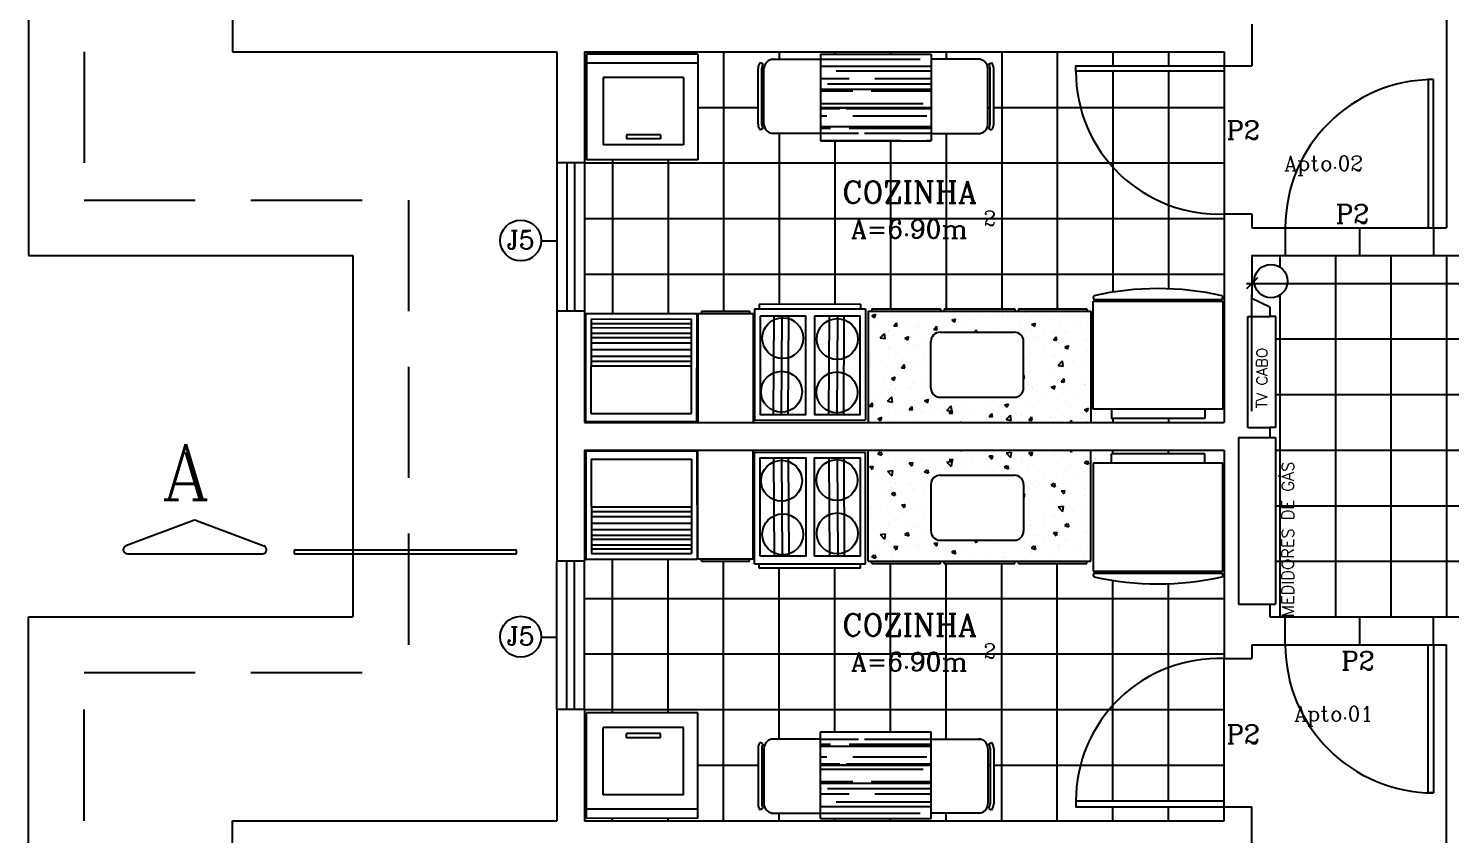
# Model space of a CAD drawing. Extents: x 11.2 to 102.3, y 40.3 to 127.2.
# Drawn here: x 16.38 to 24.05, y 57.58 to 61.93 of the extents above; entities that cross this region are included whole.
import ezdxf

# ---------------------------------------------------------------- set-up
doc = ezdxf.new("R2010")
doc.units = 0
doc.header["$LTSCALE"] = 8
doc.linetypes.add('DASHED2', pattern=[0.375, 0.25, -0.125])
doc.layers.get('0').update_dxf_attribs({"linetype": 'CONTINUOUS'})
doc.layers.get('DEFPOINTS').update_dxf_attribs({"linetype": 'CONTINUOUS'})
for name, color, linetype in [('COBERTURA', 7, 'CONTINUOUS'), ('COTAS', 244, 'CONTINUOUS'), ('EQUIPAMENTOS', 1, 'CONTINUOUS'), ('ESQUADRIAS', 244, 'CONTINUOUS'), ('PAREDE', 7, 'CONTINUOUS'), ('PISO', 30, 'CONTINUOUS'), ('TEXTO', 1, 'CONTINUOUS')]:
    doc.layers.add(name, color=color, linetype=linetype)
doc.styles.add('ROMANC', font='ROMANC.SHX')
doc.dimstyles.get("Standard").update_dxf_attribs({"dimtxt": 0.18, "dimasz": 0.18, "dimexe": 0.18, "dimexo": 0.0625, "dimgap": 0.09, "dimtad": 0, "dimtih": 1, "dimtoh": 1, "dimdec": 4, "dimzin": 0, "dimtxsty": 'STANDARD', "dimcen": 0.09, "dimazin": 3, "dimtfac": 1, "dimtdec": 4, "dimtofl": 0, "dimtmove": 0, "dimatfit": 3, "dimtolj": 1, "dimtzin": 0})

# ---------------------------------------------------------------- blocks, each defined once
blk = doc.blocks.new('*X2')
at = {"color": 0}
for p, q in [((20.9327, 60.3777), (20.9537, 60.3858)), ((20.9327, 60.3777), (20.9476, 60.3676)), ((20.9477, 60.3676), (20.9538, 60.3857)), ((20.9653, 60.3966), (20.9653, 60.3966)), ((21.0287, 60.3993), (21.0287, 60.3993)), ((21.042, 60.386), (21.042, 60.386)), ((21.638, 60.3815), (21.638, 60.3815)), ((21.6427, 60.3778), (21.6427, 60.3778)), ((21.7564, 60.3928), (21.7564, 60.3928)), ((22.0793, 60.3872), (22.0793, 60.3872)), ((20.9579, 60.3356), (20.9579, 60.3356)), ((21.0251, 60.2995), (21.0251, 60.2995)), ((21.052, 60.3226), (21.0664, 60.3399)), ((21.052, 60.3226), (21.0699, 60.3211)), ((21.0699, 60.3211), (21.0665, 60.3399)), ((21.1181, 60.3288), (21.1181, 60.3288)), ((21.1766, 60.3187), (21.1766, 60.3187)), ((21.1895, 60.3181), (21.1895, 60.3181)), ((21.2646, 60.328), (21.2646, 60.328)), ((21.2671, 60.3038), (21.2816, 60.3211)), ((21.2671, 60.3038), (21.2851, 60.3022)), ((21.2782, 60.3221), (21.2782, 60.3221)), ((21.2851, 60.3022), (21.2816, 60.321)), ((21.3324, 60.3412), (21.3324, 60.3412)), ((21.3638, 60.3537), (21.3849, 60.3617)), ((21.3638, 60.3537), (21.3788, 60.3436)), ((21.3782, 60.343), (21.3782, 60.343)), ((21.3788, 60.3436), (21.3849, 60.3617)), ((21.4384, 60.3153), (21.4384, 60.3153)), ((21.4854, 60.2887), (21.4968, 60.3022)), ((21.4864, 60.3623), (21.4864, 60.3623)), ((21.4993, 60.2887), (21.4968, 60.3022)), ((21.5545, 60.2971), (21.5545, 60.2971)), ((21.5676, 60.3679), (21.5676, 60.3679)), ((21.5985, 60.3085), (21.5985, 60.3085)), ((21.7294, 60.3271), (21.7294, 60.3271)), ((21.7586, 60.3018), (21.7586, 60.3018)), ((21.7901, 60.3041), (21.7901, 60.3041)), ((21.795, 60.3296), (21.816, 60.3377)), ((21.795, 60.3296), (21.8099, 60.3196)), ((21.81, 60.3196), (21.816, 60.3377)), ((21.8669, 60.2994), (21.8669, 60.2994)), ((21.9044, 60.3572), (21.9044, 60.3572)), ((21.942, 60.3093), (21.942, 60.3093)), ((21.9442, 60.3253), (21.9442, 60.3253)), ((22.0556, 60.3242), (22.0556, 60.3242)), ((22.0957, 60.3445), (22.0957, 60.3445)), ((20.9781, 60.2581), (21.0015, 60.2824)), ((20.9781, 60.2581), (21.0048, 60.254)), ((21, 60.2932), (21, 60.2932)), ((21.0048, 60.2539), (21.0015, 60.2824)), ((21.0212, 60.2953), (21.0212, 60.2953)), ((21.1118, 60.2569), (21.1328, 60.265)), ((21.1118, 60.2569), (21.1267, 60.2469)), ((21.1268, 60.2468), (21.1328, 60.265)), ((21.1813, 60.2885), (21.1813, 60.2885)), ((21.2046, 60.237), (21.2046, 60.237)), ((21.8013, 60.2613), (21.8013, 60.2613)), ((21.8219, 60.2615), (21.8219, 60.2615)), ((21.9127, 60.2473), (21.9271, 60.2646)), ((21.9127, 60.2473), (21.9306, 60.2458)), ((21.9188, 60.295), (21.9188, 60.295)), ((21.9306, 60.2458), (21.9272, 60.2646)), ((21.9405, 60.2254), (21.9405, 60.2254)), ((21.9763, 60.2913), (21.9763, 60.2913)), ((21.982, 60.2547), (21.982, 60.2547)), ((22.0789, 60.2882), (22.0789, 60.2882)), ((22.0921, 60.2446), (22.0921, 60.2446)), ((20.9211, 60.1749), (20.9211, 60.1749)), ((21.0214, 60.1996), (21.0214, 60.1996)), ((21.0296, 60.207), (21.0296, 60.207)), ((21.0584, 60.1763), (21.0584, 60.1763)), ((21.1105, 60.1998), (21.1105, 60.1998)), ((21.1729, 60.2188), (21.1729, 60.2188)), ((21.1856, 60.2097), (21.1856, 60.2097)), ((21.2185, 60.1696), (21.2185, 60.1696)), ((21.7865, 60.2043), (21.7865, 60.2043)), ((21.788, 60.1811), (21.788, 60.1811)), ((21.8631, 60.191), (21.8631, 60.191)), ((21.9159, 60.1563), (21.9159, 60.1563)), ((21.9741, 60.2089), (21.9951, 60.2169)), ((21.9741, 60.2089), (21.989, 60.1988)), ((21.9767, 60.2059), (21.9767, 60.2059)), ((21.989, 60.1988), (21.9951, 60.2169)), ((22.0884, 60.1447), (22.0884, 60.1447)), ((22.0908, 60.1863), (22.0908, 60.1863)), ((20.9265, 60.1111), (20.9265, 60.1111)), ((21.0178, 60.0997), (21.0178, 60.0997)), ((21.0316, 60.0815), (21.0316, 60.0815)), ((21.0936, 60.097), (21.108, 60.1142)), ((21.0936, 60.097), (21.1115, 60.0954)), ((21.1015, 60.1411), (21.1015, 60.1411)), ((21.1067, 60.0914), (21.1067, 60.0914)), ((21.1116, 60.0954), (21.1081, 60.1142)), ((21.1693, 60.119), (21.1693, 60.119)), ((21.2203, 60.1063), (21.2203, 60.1063)), ((21.7828, 60.1044), (21.7828, 60.1044)), ((21.7842, 60.0726), (21.7842, 60.0726)), ((21.8591, 60.1425), (21.8591, 60.1425)), ((21.8978, 60.0876), (21.8978, 60.0876)), ((21.9369, 60.1255), (21.9369, 60.1255)), ((21.9386, 60.1091), (21.962, 60.1335)), ((21.9386, 60.1091), (21.9653, 60.105)), ((21.9653, 60.105), (21.962, 60.1335)), ((22.0193, 60.1358), (22.0193, 60.1358)), ((22.0872, 60.1125), (22.0872, 60.1125)), ((21, 60.0231), (21, 60.0231)), ((21.0141, 59.9999), (21.0141, 59.9999)), ((21.0388, 60.0394), (21.0598, 60.0474)), ((21.0388, 60.0394), (21.0537, 60.0293)), ((21.0411, 60.0061), (21.0411, 60.0061)), ((21.0538, 60.0293), (21.0598, 60.0474)), ((21.1601, 60.0163), (21.1601, 60.0163)), ((21.1656, 60.0191), (21.1656, 60.0191)), ((21.2161, 60.0361), (21.2161, 60.0361)), ((21.7518, 60.0557), (21.7536, 60.0577)), ((21.7518, 60.0394), (21.757, 60.0389)), ((21.7571, 60.0389), (21.7536, 60.0577)), ((21.7792, 60.0045), (21.7792, 60.0045)), ((21.9011, 59.9913), (21.9221, 59.9994)), ((21.9011, 59.9913), (21.916, 59.9813)), ((21.916, 59.9812), (21.9221, 59.9994)), ((21.9332, 60.0257), (21.9332, 60.0257)), ((21.9543, 60.0217), (21.9688, 60.0389)), ((21.9543, 60.0217), (21.9722, 60.0201)), ((21.9723, 60.0201), (21.9688, 60.0389)), ((22.0083, 59.9942), (22.0083, 59.9942)), ((22.0785, 60.0073), (22.0785, 60.0073)), ((22.0834, 60.0041), (22.0834, 60.0041)), ((22.0848, 60.0449), (22.0848, 60.0449)), ((20.9527, 59.9632), (20.9527, 59.9632)), ((21.0179, 59.9162), (21.0412, 59.9406)), ((21.0179, 59.9162), (21.0446, 59.9121)), ((21.0278, 59.9731), (21.0278, 59.9731)), ((21.0446, 59.912), (21.0413, 59.9405)), ((21.0632, 59.9828), (21.0632, 59.9828)), ((21.1414, 59.988), (21.1414, 59.988)), ((21.162, 59.9192), (21.162, 59.9192)), ((21.2179, 59.9186), (21.2389, 59.9266)), ((21.2179, 59.9186), (21.2328, 59.9085)), ((21.2234, 59.976), (21.2234, 59.976)), ((21.2328, 59.9085), (21.2389, 59.9266)), ((21.4407, 59.9195), (21.4407, 59.9195)), ((21.5536, 59.9172), (21.5536, 59.9172)), ((21.8007, 59.9892), (21.8007, 59.9892)), ((21.8189, 59.9693), (21.8189, 59.9693)), ((21.8639, 59.9489), (21.8639, 59.9489)), ((21.9035, 59.9773), (21.9035, 59.9773)), ((21.9296, 59.9258), (21.9296, 59.9258)), ((21.9608, 59.9825), (21.9608, 59.9825)), ((22.0241, 59.9422), (22.0241, 59.9422)), ((22.0811, 59.945), (22.0811, 59.945)), ((20.92, 59.8902), (20.9345, 59.9074)), ((20.92, 59.8902), (20.938, 59.8886)), ((20.938, 59.8886), (20.9345, 59.9074)), ((20.9403, 59.8706), (20.9403, 59.8706)), ((20.9489, 59.8547), (20.9489, 59.8547)), ((21.0105, 59.9), (21.0105, 59.9)), ((21.0625, 59.8697), (21.0625, 59.8697)), ((21.1004, 59.8638), (21.1004, 59.8638)), ((21.1352, 59.8713), (21.1497, 59.8886)), ((21.1352, 59.8713), (21.1531, 59.8698)), ((21.1532, 59.8697), (21.1497, 59.8885)), ((21.2037, 59.8571), (21.2037, 59.8571)), ((21.252, 59.8946), (21.252, 59.8946)), ((21.2606, 59.857), (21.2606, 59.857)), ((21.3142, 59.8418), (21.3142, 59.8418)), ((21.3271, 59.9045), (21.3271, 59.9045)), ((21.338, 59.8665), (21.3614, 59.8909)), ((21.338, 59.8665), (21.3647, 59.8624)), ((21.3504, 59.8525), (21.3648, 59.8697)), ((21.3504, 59.8525), (21.3683, 59.8509)), ((21.3648, 59.8624), (21.3615, 59.8909)), ((21.3684, 59.8509), (21.3649, 59.8697)), ((21.3786, 59.8872), (21.3786, 59.8872)), ((21.4207, 59.8503), (21.4207, 59.8503)), ((21.4682, 59.863), (21.4682, 59.863)), ((21.5656, 59.8337), (21.58, 59.8509)), ((21.5835, 59.8321), (21.5801, 59.8509)), ((21.5809, 59.8435), (21.5809, 59.8435)), ((21.6197, 59.8822), (21.6197, 59.8822)), ((21.6255, 59.8513), (21.6255, 59.8513)), ((21.649, 59.8946), (21.67, 59.9026)), ((21.649, 59.8946), (21.6639, 59.8845)), ((21.6582, 59.8169), (21.6816, 59.8412)), ((21.664, 59.8845), (21.6701, 59.9026)), ((21.6849, 59.8127), (21.6816, 59.8412)), ((21.7399, 59.8509), (21.7399, 59.8509)), ((21.741, 59.8367), (21.741, 59.8367)), ((21.7755, 59.9047), (21.7755, 59.9047)), ((21.8004, 59.8814), (21.8004, 59.8814)), ((21.9294, 59.8759), (21.9294, 59.8759)), ((21.9754, 59.9114), (21.9754, 59.9114)), ((22.0045, 59.8858), (22.0045, 59.8858)), ((22.0775, 59.8451), (22.0775, 59.8451)), ((22.0801, 59.8705), (22.1011, 59.8786)), ((22.0801, 59.8705), (22.0951, 59.8605)), ((22.0951, 59.8604), (22.1012, 59.8786)), ((20.9658, 59.8218), (20.9868, 59.8299)), ((20.9658, 59.8218), (20.9807, 59.8118)), ((20.9808, 59.8117), (20.9868, 59.8299)), ((21.0287, 59.8271), (21.0287, 59.8271)), ((21.1584, 59.8193), (21.1584, 59.8193)), ((21.4085, 59.8022), (21.4179, 59.8059)), ((21.4168, 59.8022), (21.418, 59.8058)), ((21.4505, 59.8213), (21.4505, 59.8213)), ((21.5512, 59.8261), (21.5512, 59.8261)), ((21.5656, 59.8337), (21.5835, 59.8321)), ((21.6263, 59.836), (21.6263, 59.836)), ((21.6582, 59.8169), (21.6849, 59.8128)), ((21.7719, 59.8048), (21.7719, 59.8048)), ((21.7807, 59.8148), (21.7952, 59.8321)), ((21.7807, 59.8148), (21.7987, 59.8133)), ((21.7987, 59.8133), (21.7952, 59.8321)), ((21.9011, 59.83), (21.9011, 59.83)), ((21.9259, 59.8259), (21.9259, 59.8259)), ((22.0011, 59.8022), (22.0104, 59.8133)), ((22.0125, 59.8022), (22.0104, 59.8132)), ((22.0613, 59.8232), (22.0613, 59.8232)), ((22.09, 59.8064), (22.09, 59.8064))]:
    blk.add_line(p, q, dxfattribs=at)
blk = doc.blocks.new('*X3')
at = {"color": 0}
for p, q in [((20.6562, 61.762), (21.194, 61.762)), ((20.6562, 61.725), (21.2537, 61.725)), ((20.74, 61.7), (21.2537, 61.7)), ((20.6562, 61.658), (20.81, 61.658)), ((20.6562, 61.629), (20.661, 61.629)), ((20.694, 61.629), (21.2537, 61.629)), ((20.95, 61.658), (21.2537, 61.658)), ((20.6562, 61.6), (21.2537, 61.6)), ((20.6562, 61.591), (20.83, 61.591)), ((20.6562, 61.524), (21.21, 61.524)), ((20.93, 61.591), (21.2537, 61.591)), ((20.6562, 61.5), (21.2537, 61.5)), ((20.6562, 61.496), (20.761, 61.496)), ((20.6562, 61.457), (20.69, 61.457)), ((20.794, 61.496), (21.2537, 61.496)), ((20.83, 61.457), (21.23, 61.457)), ((20.6562, 61.4), (21.2537, 61.4)), ((20.6562, 61.39), (20.71, 61.39)), ((20.81, 61.39), (21.2537, 61.39)), ((20.6562, 61.363), (20.861, 61.363)), ((20.6562, 61.323), (21.09, 61.323)), ((20.894, 61.363), (21.2537, 61.363)), ((21.23, 61.323), (21.2537, 61.323))]:
    blk.add_line(p, q, dxfattribs=at)
blk = doc.blocks.new('_OBLIQUE')
at = {"color": 0, "linetype": 'BYBLOCK'}
blk.add_line((-0.5, -0.5), (0.5, 0.5), dxfattribs=at)
blk = doc.blocks.new('*D27')
at = {"color": 244, "linetype": 'BYBLOCK'}
for p, q in [((22.9536, 60.5522), (25.2426, 60.5522)), ((27.9636, 60.5522), (25.6746, 60.5522)), ((22.9836, 59.8622), (22.9836, 60.4922)), ((27.9336, 59.8622), (27.9336, 60.4922))]:
    blk.add_line(p, q, dxfattribs=at)
at = {"layer": 'DEFPOINTS', "color": 0, "linetype": 'BYBLOCK'}
for p in [(22.9836, 60.7022), (27.9336, 60.7022), (27.9336, 60.5522)]:
    blk.add_point(p, dxfattribs=at)
at = {"color": 244, "linetype": 'BYBLOCK', "xscale": 0.06, "yscale": 0.06, "zscale": 0.06, "rotation": 180}
blk.add_blockref('_OBLIQUE', (22.9836, 60.5522), dxfattribs=at)
at = {"color": 244, "linetype": 'BYBLOCK', "xscale": 0.06, "yscale": 0.06, "zscale": 0.06}
blk.add_blockref('_OBLIQUE', (27.9336, 60.5522), dxfattribs=at)
at = {"color": 30, "linetype": 'BYBLOCK', "insert": (25.4586, 60.5522), "char_height": 0.108, "attachment_point": 5}
blk.add_mtext('\\A1;4.95', dxfattribs=at)

msp = doc.modelspace()

# ---------------------------------------------------------------- linework, layer by layer
at = {"layer": 'COBERTURA', "color": 30, "linetype": 'DASHED2', "ltscale": 0.3}
for p, q in [((16.6836, 69.0022), (16.6836, 61.0022)), ((16.6836, 61.0022), (18.4336, 61.0022)), ((18.4336, 61.0022), (18.4336, 58.4522)), ((16.6836, 50.4522), (16.6836, 58.4522)), ((16.6836, 58.4522), (18.4336, 58.4522))]:
    msp.add_line(p, q, dxfattribs=at)
at = {"layer": 'COTAS', "color": 1, "linetype": 'CONTINUOUS', "ltscale": 0.3}
for p, q in [((23.1118, 59.7737), (23.0794, 59.7737)), ((23.0794, 59.7202), (23.1114, 59.7202)), ((23.0794, 58.8202), (23.1114, 58.8202))]:
    msp.add_line(p, q, dxfattribs=at)
at = {"layer": 'DEFPOINTS', "color": 30, "linetype": 'BYBLOCK', "ltscale": 0.04}
msp.add_point((18.5544, 58.8057), dxfattribs=at)
at = {"layer": 'DEFPOINTS', "color": 30, "linetype": 'BYBLOCK'}
msp.add_point((18.5544, 58.8057), dxfattribs=at)
at = {"layer": 'EQUIPAMENTOS', "color": 244, "linetype": 'CONTINUOUS', "ltscale": 0.05}
for p, q in [((19.3944, 61.7897), (19.3941, 61.2196)), ((19.9944, 61.7894), (19.3944, 61.7897)), ((19.9944, 61.7894), (19.9941, 61.2193)), ((19.9944, 61.7404), (19.3962, 61.7407)), ((19.4836, 61.6634), (19.4834, 61.2998)), ((19.9179, 61.6631), (19.4836, 61.6634)), ((19.9179, 61.6631), (19.9178, 61.2995)), ((19.9178, 61.2995), (19.4834, 61.2998)), ((19.609, 61.3543), (19.6089, 61.332)), ((19.7922, 61.3319), (19.6089, 61.332)), ((19.7922, 61.3542), (19.609, 61.3543)), ((19.7922, 61.3542), (19.7922, 61.3319)), ((19.9941, 61.2193), (19.3941, 61.2196)), ((19.3898, 59.8071), (19.3901, 60.3903)), ((19.3901, 60.3903), (19.9901, 60.39)), ((19.9898, 59.8068), (19.9901, 60.39)), ((20.2996, 60.4156, -14), (20.2996, 59.8134, -14)), ((20.8711, 60.4393), (20.325, 60.439)), ((20.325, 60.439), (20.325, 60.4157)), ((20.4022, 59.844), (20.4056, 60.3754)), ((20.4059, 60.4156), (20.4059, 60.4158)), ((20.4463, 59.844), (20.4497, 60.3754)), ((20.4499, 60.4156), (20.4499, 60.4158)), ((20.4815, 59.844), (20.485, 60.3754)), ((20.4852, 60.4156), (20.4852, 60.4158)), ((20.7019, 59.844), (20.7054, 60.3754)), ((20.7056, 60.4156), (20.7056, 60.4159)), ((20.746, 59.844), (20.7494, 60.3754)), ((20.7497, 60.4156), (20.7497, 60.416)), ((20.7813, 59.844), (20.7847, 60.3754)), ((20.785, 60.4156), (20.785, 60.416)), ((20.8711, 60.4393), (20.8711, 60.416)), ((20.8992, 60.4156, -14), (20.8996, 59.8156, -14)), ((19.4183, 60.3136), (19.9601, 60.3133)), ((19.4199, 59.8505), (19.4201, 60.3603)), ((19.4201, 60.3603), (19.9601, 60.36)), ((19.4201, 60.3354), (19.9601, 60.3351)), ((19.9599, 59.8502), (19.9601, 60.36)), ((19.4201, 60.2835), (19.9601, 60.2832)), ((19.4201, 60.2611), (19.9627, 60.2608)), ((19.4201, 60.231), (19.9601, 60.2307)), ((21.2519, 59.9874), (21.2517, 60.2386)), ((21.3017, 60.2886), (21.7017, 60.2888)), ((21.7519, 59.9877), (21.7517, 60.2388)), ((19.42, 60.1963), (19.96, 60.196)), ((19.42, 60.1604), (19.96, 60.1601)), ((19.4168, 60.1329), (19.96, 60.1326)), ((19.4213, 60.108), (19.9613, 60.1077)), ((21.3019, 59.9374), (21.7019, 59.9376)), ((19.4199, 59.8505), (19.9599, 59.8502)), ((19.3898, 59.8071), (19.9898, 59.8068)), ((19.3898, 59.6473), (19.9898, 59.6477)), ((19.3898, 59.6473), (19.3901, 59.0642)), ((19.9898, 59.6477), (19.9901, 59.0645)), ((20.2996, 59.0388, -14), (20.2996, 59.641, -14)), ((20.4022, 59.6105), (20.4056, 59.0791)), ((20.4463, 59.6105), (20.4497, 59.0791)), ((20.4815, 59.6105), (20.485, 59.0791)), ((20.7019, 59.6105), (20.7054, 59.0791)), ((20.746, 59.6105), (20.7494, 59.0791)), ((20.7813, 59.6105), (20.7847, 59.0791)), ((20.8992, 59.0388, -14), (20.8996, 59.6388, -14)), ((19.4199, 59.6039), (19.9599, 59.6042)), ((19.4199, 59.6039), (19.4201, 59.0942)), ((19.9599, 59.6042), (19.9601, 59.0945)), ((21.2519, 59.4671), (21.2517, 59.2159)), ((21.3019, 59.5171), (21.7019, 59.5168)), ((21.7519, 59.4668), (21.7517, 59.2156)), ((19.4168, 59.3216), (19.96, 59.3219)), ((19.4213, 59.3465), (19.9613, 59.3468)), ((19.42, 59.2941), (19.96, 59.2943)), ((19.42, 59.2582), (19.96, 59.2585)), ((19.4201, 59.2234), (19.9601, 59.2237)), ((19.4201, 59.1934), (19.9627, 59.1936)), ((19.4201, 59.171), (19.9601, 59.1713)), ((21.3017, 59.1659), (21.7017, 59.1657)), ((19.4183, 59.1409), (19.9601, 59.1412)), ((19.4201, 59.1191), (19.9601, 59.1194)), ((19.4201, 59.0942), (19.9601, 59.0945)), ((19.3901, 59.0642), (19.9901, 59.0645)), ((20.325, 59.0155), (20.325, 59.0387)), ((20.8711, 59.0152), (20.325, 59.0155)), ((20.4059, 59.0388), (20.4059, 59.0387)), ((20.4499, 59.0388), (20.4499, 59.0387)), ((20.4852, 59.0388), (20.4852, 59.0387)), ((20.7056, 59.0388), (20.7056, 59.0385)), ((20.7497, 59.0388), (20.7497, 59.0385)), ((20.785, 59.0388), (20.785, 59.0385)), ((20.8711, 59.0152), (20.8711, 59.0385)), ((19.9941, 58.2352), (19.3941, 58.2349)), ((19.3944, 57.6648), (19.3941, 58.2349)), ((19.9944, 57.6651), (19.9941, 58.2352)), ((19.9178, 58.1549), (19.4834, 58.1547)), ((19.4836, 57.7911), (19.4834, 58.1547)), ((19.9179, 57.7913), (19.9178, 58.1549)), ((19.7922, 58.1226), (19.6089, 58.1225)), ((19.609, 58.1002), (19.6089, 58.1225)), ((19.7922, 58.1003), (19.609, 58.1002)), ((19.7922, 58.1003), (19.7922, 58.1226)), ((19.9179, 57.7913), (19.4836, 57.7911)), ((19.9944, 57.7141), (19.3962, 57.7138)), ((19.9944, 57.6651), (19.3944, 57.6648))]:
    msp.add_line(p, q, dxfattribs=at)
at = {"layer": 'EQUIPAMENTOS', "color": 244}
for p, q in [((20.3893, 61.7618), (20.6525, 61.7618)), ((20.6562, 61.7897), (20.6562, 61.3218)), ((20.6562, 61.7897), (21.2537, 61.7897)), ((21.2537, 61.7897), (21.2537, 61.3218)), ((21.5206, 61.7618), (21.2575, 61.7618)), ((20.3193, 61.4118), (20.3193, 61.7118)), ((20.346, 61.7368), (20.3304, 61.7433)), ((20.3393, 61.4118), (20.3393, 61.7118)), ((20.3512, 61.4118), (20.3512, 61.7118)), ((21.5587, 61.4118), (21.5587, 61.7118)), ((21.5639, 61.7368), (21.5795, 61.7433)), ((21.5706, 61.4118), (21.5706, 61.7118)), ((21.5906, 61.4118), (21.5906, 61.7118)), ((20.346, 61.3868), (20.3304, 61.3804)), ((21.5639, 61.3868), (21.5795, 61.3804)), ((20.6525, 61.3618), (20.3893, 61.3618)), ((20.6562, 61.3218), (21.2537, 61.3218)), ((21.2575, 61.3618), (21.5206, 61.3618)), ((22.1271, 60.4555), (22.8271, 60.4555)), ((22.1271, 59.8733), (22.1271, 60.4555)), ((22.132, 60.466), (22.8222, 60.466)), ((22.8271, 60.4555), (22.8271, 59.8733)), ((19.9936, 60.389), (19.9936, 59.8022)), ((19.9936, 60.389), (20.2936, 60.389)), ((20.2936, 60.389), (20.2936, 59.8022)), ((20.2996, 60.4156, -14), (20.8992, 60.4156, -14)), ((20.9136, 60.4022), (22.1136, 60.4022)), ((20.9136, 60.4022), (20.9136, 59.8022)), ((22.1136, 60.4022), (22.1136, 59.8022)), ((22.8271, 59.8733), (22.1271, 59.8733)), ((22.2259, 59.8733), (22.2259, 59.8227)), ((22.7289, 59.8733), (22.7289, 59.8227)), ((20.2996, 59.8134, -14), (20.8996, 59.8156, -14)), ((22.7289, 59.8227), (22.2259, 59.8227)), ((19.9936, 59.0654), (19.9936, 59.6522)), ((20.2936, 59.0654), (20.2936, 59.6522)), ((20.2996, 59.641, -14), (20.8996, 59.6388, -14)), ((20.9136, 59.0522), (20.9136, 59.6522)), ((22.1136, 59.0522), (22.1136, 59.6522)), ((22.7289, 59.6317), (22.2259, 59.6317)), ((22.2259, 59.5811), (22.2259, 59.6317)), ((22.7289, 59.5811), (22.7289, 59.6317)), ((22.1271, 59.5811), (22.1271, 58.999)), ((22.8271, 59.5811), (22.1271, 59.5811)), ((22.8271, 58.999), (22.8271, 59.5811)), ((19.9936, 59.0654), (20.2936, 59.0654)), ((20.2996, 59.0388, -14), (20.8992, 59.0388, -14)), ((20.9136, 59.0522), (22.1136, 59.0522)), ((22.1271, 58.999), (22.8271, 58.999)), ((22.132, 58.9885), (22.8222, 58.9885)), ((20.346, 58.0677), (20.3304, 58.0741)), ((20.6525, 58.0927), (20.3893, 58.0927)), ((20.6562, 57.6648), (20.6562, 58.1326)), ((20.6562, 58.1326), (21.2537, 58.1326)), ((21.2537, 57.6648), (21.2537, 58.1326)), ((21.2575, 58.0927), (21.5206, 58.0927)), ((21.5639, 58.0677), (21.5795, 58.0741)), ((20.3193, 58.0427), (20.3193, 57.7427)), ((20.3393, 58.0427), (20.3393, 57.7427)), ((20.3512, 58.0427), (20.3512, 57.7427)), ((21.5587, 58.0427), (21.5587, 57.7427)), ((21.5706, 58.0427), (21.5706, 57.7427)), ((21.5906, 58.0427), (21.5906, 57.7427)), ((20.346, 57.7176), (20.3304, 57.7112)), ((20.3893, 57.6927), (20.6525, 57.6927)), ((21.5206, 57.6927), (21.2575, 57.6927)), ((21.5639, 57.7176), (21.5795, 57.7112)), ((20.6562, 57.6648), (21.2537, 57.6648))]:
    msp.add_line(p, q, dxfattribs=at)
at = {"layer": 'EQUIPAMENTOS', "color": 30}
for p, q in [((20.7336, 61.8022), (20.7336, 61.7897)), ((21.0336, 61.8022), (21.0336, 61.7897)), ((20.6562, 61.5022), (21.2537, 61.5022)), ((20.0136, 60.4022), (20.2736, 60.4022)), ((20.0136, 60.4022), (20.0136, 60.389)), ((20.2736, 60.4022), (20.2736, 60.389)), ((20.9336, 60.4142), (20.9336, 60.4022)), ((20.9336, 60.4142), (21.3036, 60.4142)), ((21.3036, 60.4142), (21.3036, 60.4022)), ((21.3236, 60.4142), (21.3236, 60.4022)), ((21.3236, 60.4142), (21.7036, 60.4142)), ((21.7036, 60.4142), (21.7036, 60.4022)), ((21.7236, 60.4142), (21.7236, 60.4022)), ((21.7236, 60.4142), (22.0936, 60.4142)), ((22.0936, 60.4142), (22.0936, 60.4022)), ((20.0136, 59.0522), (20.0136, 59.0654)), ((20.0136, 59.0522), (20.2736, 59.0522)), ((20.2736, 59.0522), (20.2736, 59.0654)), ((20.9336, 59.0403), (20.9336, 59.0522)), ((20.9336, 59.0403), (21.3036, 59.0403)), ((21.3036, 59.0403), (21.3036, 59.0522)), ((21.3236, 59.0403), (21.3236, 59.0522)), ((21.3236, 59.0403), (21.7036, 59.0403)), ((21.7036, 59.0403), (21.7036, 59.0522)), ((21.7236, 59.0403), (21.7236, 59.0522)), ((21.7236, 59.0403), (22.0936, 59.0403)), ((22.0936, 59.0403), (22.0936, 59.0522)), ((20.6562, 57.9522), (21.2537, 57.9522))]:
    msp.add_line(p, q, dxfattribs=at)
at = {"layer": 'EQUIPAMENTOS', "color": 244, "linetype": 'CONTINUOUS', "ltscale": 0.5}
for p, q in [((20.8992, 60.3871), (20.8993, 60.3871)), ((20.8992, 59.0674), (20.8993, 59.0674))]:
    msp.add_line(p, q, dxfattribs=at)
at = {"layer": 'EQUIPAMENTOS', "color": 1, "linetype": 'CONTINUOUS', "ltscale": 0.3}
for p, q in [((23.1118, 59.7737), (23.1118, 60.3737)), ((23.1114, 59.7202), (23.1114, 58.8202))]:
    msp.add_line(p, q, dxfattribs=at)
at = {"layer": 'EQUIPAMENTOS', "color": 244}
for points in [[(20.3304, 60.3754), (20.3304, 59.844), (20.5769, 59.844), (20.5769, 60.3754)], [(20.6245, 60.3754), (20.6245, 59.844), (20.871, 59.844), (20.871, 60.3754)], [(20.3304, 59.0791), (20.3304, 59.6105), (20.5769, 59.6105), (20.5769, 59.0791)], [(20.6245, 59.0791), (20.6245, 59.6105), (20.871, 59.6105), (20.871, 59.0791)]]:
    msp.add_lwpolyline(points, close=True, dxfattribs=at)
at = {"layer": 'EQUIPAMENTOS', "color": 244, "linetype": 'CONTINUOUS', "ltscale": 0.05}
for centre in [(20.4526, 60.2568), (20.7468, 60.2518), (20.446, 59.9675), (20.7449, 59.9639), (20.446, 59.4869), (20.7449, 59.4906), (20.4526, 59.1977), (20.7468, 59.2027)]:
    msp.add_circle(centre, 0.1105, dxfattribs=at)
at = {"layer": 'EQUIPAMENTOS', "color": 244}
for centre, radius, start, end in [((20.4012, 61.7118), 0.05, 90, 180), ((21.5087, 61.7118), 0.05, 0, 90), ((20.3693, 61.7118), 0.05, 141.03873, 180), ((20.3893, 61.7118), 0.05, 149.98161, 180), ((21.5206, 61.7118), 0.05, 0, 30.01839), ((21.5406, 61.7118), 0.05, 0, 38.96127), ((20.3693, 61.4118), 0.05, 180, 218.96127), ((20.3893, 61.4118), 0.05, 180, 210.01839), ((20.4012, 61.4118), 0.05, 180, 270), ((21.5087, 61.4118), 0.05, 270, 0), ((21.5206, 61.4118), 0.05, 329.98161, 360), ((21.5406, 61.4118), 0.05, 321.03873, 0), ((22.1409, 60.4763), 0.0136, 135.22804, 229.41354), ((22.4771, 58.9508), 1.5736, 77.30164, 102.69839), ((22.8133, 60.4763), 0.0136, 310.58646, 44.77196), ((22.1409, 58.9782), 0.0136, 130.58646, 224.77196), ((22.4771, 60.5037), 1.5736, 257.30161, 282.69836), ((22.8133, 58.9782), 0.0136, 315.22804, 49.41354), ((20.3693, 58.0427), 0.05, 141.03873, 180), ((20.4012, 58.0427), 0.05, 90, 180), ((21.5087, 58.0427), 0.05, 0, 90), ((21.5406, 58.0427), 0.05, 0, 38.96127), ((20.3893, 58.0427), 0.05, 149.98161, 180), ((21.5206, 58.0427), 0.05, 0, 30.01839), ((20.3693, 57.7427), 0.05, 180, 218.96127), ((20.3893, 57.7427), 0.05, 180, 210.01839), ((20.4012, 57.7427), 0.05, 180, 270), ((21.5087, 57.7427), 0.05, 270, 360), ((21.5206, 57.7427), 0.05, 329.98161, 0), ((21.5406, 57.7427), 0.05, 321.03873, 360)]:
    msp.add_arc(centre, radius, start, end, dxfattribs=at)
at = {"layer": 'EQUIPAMENTOS', "color": 244, "linetype": 'CONTINUOUS', "ltscale": 0.05}
for centre, start, end in [((21.3017, 60.2386), 90.03067, 180.03067), ((21.7017, 60.2388), 0.03067, 90.03067), ((21.3019, 59.9874), 180.03067, 270.03067), ((21.7019, 59.9876), 270.03067, 0.03067), ((21.3019, 59.4671), 89.96933, 179.96933), ((21.7019, 59.4668), 359.96933, 89.96933), ((21.3017, 59.2159), 179.96933, 269.96933), ((21.7017, 59.2157), 269.96933, 359.96933)]:
    msp.add_arc(centre, 0.05, start, end, dxfattribs=at)
at = {"layer": 'ESQUADRIAS', "color": 1, "ltscale": 0.3}
for p, q in [((23.9336, 61.6522), (23.9336, 60.8522)), ((23.9636, 61.6522), (23.9336, 61.6522)), ((23.9636, 60.8522), (23.9636, 61.6522)), ((23.9636, 61.6522), (23.9636, 61.6522)), ((23.9636, 61.6522), (23.9636, 61.6522)), ((23.9336, 60.8522), (23.9636, 60.8522)), ((23.9336, 58.6022), (23.9636, 58.6022)), ((23.9336, 57.8022), (23.9336, 58.6022)), ((23.9336, 58.6022), (23.9636, 58.6022)), ((23.9636, 58.6022), (23.9636, 57.8022)), ((23.9636, 58.6022), (23.9636, 57.8022)), ((23.9636, 57.8022), (23.9336, 57.8022)), ((23.9636, 57.8022), (23.9636, 57.8022)), ((23.9636, 57.8022), (23.9636, 57.8022))]:
    msp.add_line(p, q, dxfattribs=at)
at = {"layer": 'ESQUADRIAS', "color": 1}
for p, q in [((19.2336, 61.2022), (19.2336, 60.4022)), ((19.3836, 61.2022), (19.3836, 60.4022)), ((19.2336, 58.2522), (19.2336, 59.0522)), ((19.3836, 58.2522), (19.3836, 59.0522))]:
    msp.add_line(p, q, dxfattribs=at)
at = {"layer": 'ESQUADRIAS', "color": 5}
for p, q in [((19.2886, 61.2022), (19.2886, 60.4022)), ((19.3286, 61.2022), (19.3286, 60.4022)), ((19.2886, 58.2522), (19.2886, 59.0522)), ((19.3286, 58.2522), (19.3286, 59.0522))]:
    msp.add_line(p, q, dxfattribs=at)
at = {"layer": 'ESQUADRIAS', "color": 1, "ltscale": 0.2}
for p, q in [((19.151, 60.782), (19.2279, 60.782)), ((19.151, 58.6434), (19.2279, 58.6434))]:
    msp.add_line(p, q, dxfattribs=at)
at = {"layer": 'ESQUADRIAS', "color": 1}
for points in [[(22.8336, 61.7272), (22.8336, 61.6972), (22.0336, 61.6972), (22.0336, 61.7272)], [(22.8336, 57.7272), (22.8336, 57.7572), (22.0336, 57.7572), (22.0336, 57.7272)]]:
    msp.add_lwpolyline(points, close=True, dxfattribs=at)
at = {"layer": 'ESQUADRIAS', "ltscale": 0.3}
msp.add_lwpolyline([(22.9955, 60.5649, -1), (23.1755, 60.5649, -1)], format="xyb", close=True, dxfattribs=at)
at = {"layer": 'ESQUADRIAS', "color": 1, "ltscale": 0.2}
for centre in [(19.039, 60.7837), (19.039, 58.6451)]:
    msp.add_circle(centre, 0.1104, dxfattribs=at)
at = {"layer": 'ESQUADRIAS', "color": 30}
for centre, start, end in [((22.8042, 61.6972), 180, 272.18938), ((22.8042, 57.7572), 87.81062, 180)]:
    msp.add_arc(centre, 0.7706, start, end, dxfattribs=at)
at = {"layer": 'ESQUADRIAS', "color": 30, "ltscale": 0.3}
for centre, start, end in [((23.9636, 60.8522), 90, 180), ((23.9636, 58.6022), 180, 270)]:
    msp.add_arc(centre, 0.8, start, end, dxfattribs=at)
at = {"layer": 'PAREDE', "color": 7}
for p, q in [((24.0336, 64.2322), (24.0336, 60.8522)), ((17.4836, 62.6122), (17.4836, 61.8022)), ((22.9836, 61.9522), (22.9836, 61.7272)), ((17.4836, 61.8022), (19.2336, 61.8022)), ((19.2336, 61.8022), (19.2336, 61.2022)), ((19.3836, 61.8022), (22.8336, 61.8022)), ((19.3836, 61.8022), (19.3836, 61.2022)), ((22.8336, 61.8022), (22.8336, 61.7272)), ((22.8336, 61.7272), (22.9836, 61.7272)), ((19.3836, 61.2022), (19.2336, 61.2022)), ((22.8336, 60.9272), (22.9836, 60.9272)), ((22.8336, 60.9272), (22.8336, 59.8022)), ((22.9836, 60.9272), (22.9836, 60.8522)), ((22.9836, 60.8522), (23.1636, 60.8522)), ((23.9636, 60.8522), (24.0336, 60.8522)), ((22.9836, 60.7022), (23.1636, 60.7022)), ((22.9836, 60.7022), (22.9836, 60.4701)), ((19.3836, 60.4022), (19.2336, 60.4022)), ((19.2336, 60.4022), (19.2336, 59.0522)), ((19.3836, 60.4022), (19.3836, 59.8022)), ((19.3836, 59.6522), (22.8336, 59.6522)), ((19.3836, 59.6522), (19.3836, 59.0522)), ((22.8336, 59.6522), (22.8336, 58.5272)), ((19.3836, 59.0522), (19.2336, 59.0522)), ((23.0794, 58.7522), (23.1636, 58.7522)), ((22.9836, 58.6022), (23.1636, 58.6022)), ((22.9836, 58.6022), (22.9836, 58.5272)), ((23.9636, 58.6022), (24.0336, 58.6022)), ((24.0336, 52.6415), (24.0336, 58.6022)), ((22.8336, 58.5272), (22.9836, 58.5272)), ((19.3836, 58.2522), (19.2336, 58.2522)), ((19.2336, 58.2522), (19.2336, 57.6522)), ((19.3836, 58.2522), (19.3836, 57.6522)), ((22.8336, 57.7272), (22.9836, 57.7272)), ((22.8336, 57.6522), (22.8336, 57.7272)), ((22.9836, 57.5022), (22.9836, 57.7272)), ((17.4836, 57.6522), (19.2336, 57.6522)), ((17.4836, 56.8422), (17.4836, 57.6522)), ((19.3836, 57.6522), (22.8336, 57.6522))]:
    msp.add_line(p, q, dxfattribs=at)
at = {"layer": 'PAREDE', "color": 7, "linetype": 'CONTINUOUS', "ltscale": 0.3}
for p, q in [((23.1636, 60.8522), (23.1636, 60.7022)), ((23.9636, 60.8522), (23.9636, 60.7022)), ((23.0794, 60.4237), (22.9836, 60.4701)), ((22.9618, 60.3737), (23.0794, 60.3737)), ((22.9618, 59.7737), (22.9618, 60.3737)), ((23.0794, 60.4237), (23.0794, 60.3737)), ((22.9618, 59.7737), (23.0794, 59.7737)), ((23.0794, 59.7737), (23.0794, 59.7202)), ((22.9114, 59.7202), (22.9114, 58.8202)), ((22.9114, 59.7202), (23.0794, 59.7202)), ((22.9114, 58.8202), (23.0794, 58.8202)), ((23.0794, 58.8202), (23.0794, 58.7522)), ((23.1636, 58.6022), (23.1636, 58.7522)), ((23.9636, 58.6022), (23.9636, 58.7522))]:
    msp.add_line(p, q, dxfattribs=at)
at = {"layer": 'PAREDE', "color": 7, "ltscale": 0.2}
for p, q in [((23.9636, 60.7022), (24.2536, 60.7022)), ((23.9636, 58.7522), (24.5586, 58.7522))]:
    msp.add_line(p, q, dxfattribs=at)
at = {"layer": 'PAREDE', "color": 1, "linetype": 'CONTINUOUS', "ltscale": 0.3}
msp.add_line((23.1118, 60.3737), (23.0794, 60.3737), dxfattribs=at)
at = {"layer": 'PAREDE', "color": 244}
msp.add_line((19.3836, 59.8022), (22.8336, 59.8022), dxfattribs=at)
at = {"layer": 'PISO', "color": 244, "linetype": 'CONTINUOUS', "ltscale": 0.8}
for p, q in [((16.3836, 69.3022), (16.3836, 60.7022)), ((16.3836, 60.7022), (18.1336, 60.7022)), ((18.1336, 60.7022), (18.1336, 58.7522)), ((16.3836, 58.7522), (18.1336, 58.7522)), ((16.3836, 50.1522), (16.3836, 58.7522))]:
    msp.add_line(p, q, dxfattribs=at)
at = {"layer": 'PISO', "color": 30}
for p, q in [((19.5336, 61.8022), (19.5336, 61.7896)), ((19.8336, 61.8022), (19.8336, 61.7895)), ((20.1336, 61.8022), (20.1336, 60.4022)), ((20.4336, 61.8022), (20.4336, 61.7618)), ((21.3336, 61.8022), (21.3336, 61.7618)), ((21.6336, 61.8022), (21.6336, 60.4142)), ((21.9336, 61.8022), (21.9336, 60.4142)), ((22.2336, 61.8022), (22.2336, 61.7272)), ((22.5336, 61.8022), (22.5336, 61.7272)), ((22.2336, 61.6972), (22.2336, 60.5054)), ((22.5336, 61.6972), (22.5336, 60.5233)), ((22.8336, 61.7272), (22.8336, 60.9272)), ((19.3836, 61.5022), (19.3942, 61.5022)), ((19.9942, 61.5022), (20.3193, 61.5022)), ((20.3393, 61.5022), (20.3512, 61.5022)), ((21.5587, 61.5022), (21.5706, 61.5022)), ((21.5906, 61.5022), (22.8336, 61.5022)), ((20.4336, 61.3618), (20.4336, 60.439)), ((20.7336, 61.3218), (20.7336, 60.4392)), ((21.0336, 61.3218), (21.0336, 60.4142)), ((21.3336, 61.3618), (21.3336, 60.4142)), ((19.5336, 61.2195), (19.5336, 60.3902)), ((19.8336, 61.2193), (19.8336, 60.3901)), ((19.3836, 61.2022), (22.8336, 61.2022)), ((19.3836, 60.9022), (22.8336, 60.9022)), ((23.1336, 60.7022), (23.1336, 60.641)), ((23.4336, 60.7022), (23.4336, 58.7522)), ((23.7336, 60.7022), (23.7336, 58.7522)), ((24.0336, 60.7022), (24.0336, 58.7522)), ((19.3836, 60.6022), (22.8336, 60.6022)), ((23.1746, 60.5522), (27.7371, 60.5522)), ((23.1336, 60.4888), (23.1336, 58.7522)), ((20.4336, 60.4156), (20.4336, 60.4142)), ((20.7336, 60.4156), (20.7336, 60.4142)), ((23.1118, 60.2522), (27.8086, 60.2522)), ((23.1118, 59.9522), (27.8086, 59.9522)), ((22.2336, 59.8227), (22.2336, 59.8022)), ((22.5336, 59.8227), (22.5336, 59.8022)), ((22.2336, 59.6317), (22.2336, 59.6522)), ((22.5336, 59.6317), (22.5336, 59.6522)), ((23.1114, 59.6522), (24.9586, 59.6522)), ((23.1114, 59.3522), (24.9586, 59.3522)), ((19.5336, 58.235), (19.5336, 59.0642)), ((19.8336, 58.2351), (19.8336, 59.0644)), ((20.1336, 57.6522), (20.1336, 59.0522)), ((20.4336, 59.0388), (20.4336, 59.0403)), ((20.4336, 58.0927), (20.4336, 59.0155)), ((20.7336, 59.0388), (20.7336, 59.0403)), ((20.7336, 58.1326), (20.7336, 59.0153)), ((21.0336, 58.1326), (21.0336, 59.0403)), ((21.3336, 58.0927), (21.3336, 59.0403)), ((21.6336, 57.6522), (21.6336, 59.0403)), ((21.9336, 57.6522), (21.9336, 59.0403)), ((23.1114, 59.0522), (24.9586, 59.0522)), ((22.2336, 57.7572), (22.2336, 58.9491)), ((22.5336, 57.7572), (22.5336, 58.9312)), ((19.3836, 58.8522), (22.8336, 58.8522)), ((19.3836, 58.5522), (22.8336, 58.5522)), ((22.8336, 57.7272), (22.8336, 58.5272)), ((19.3836, 58.2522), (22.8336, 58.2522)), ((19.3836, 57.9522), (19.3942, 57.9522)), ((19.9942, 57.9522), (20.3193, 57.9522)), ((20.3393, 57.9522), (20.3512, 57.9522)), ((21.5587, 57.9522), (21.5706, 57.9522)), ((21.5906, 57.9522), (22.8336, 57.9522)), ((20.4336, 57.6522), (20.4336, 57.6927)), ((21.3336, 57.6522), (21.3336, 57.6927)), ((22.2336, 57.6522), (22.2336, 57.7272)), ((22.5336, 57.6522), (22.5336, 57.7272)), ((19.5336, 57.6522), (19.5336, 57.6648)), ((19.8336, 57.6522), (19.8336, 57.665)), ((20.7336, 57.6522), (20.7336, 57.6648)), ((21.0336, 57.6522), (21.0336, 57.6648))]:
    msp.add_line(p, q, dxfattribs=at)
at = {"layer": 'PISO', "color": 30, "ltscale": 0.2}
for p, q in [((23.1636, 60.8522), (23.9636, 60.8522)), ((23.5636, 60.8522), (23.5636, 60.7022)), ((23.1636, 60.7022), (23.9636, 60.7022)), ((23.1636, 58.7522), (23.9636, 58.7522)), ((23.5636, 58.7522), (23.5636, 58.6022)), ((23.1636, 58.6022), (23.9636, 58.6022))]:
    msp.add_line(p, q, dxfattribs=at)
at = {"layer": 'TEXTO', "color": 3, "linetype": 'CONTINUOUS', "ltscale": 0.3}
for p, q in [((17.2735, 59.2726), (16.9096, 59.1358)), ((17.2893, 59.2726), (17.6533, 59.1358)), ((16.9175, 59.0922), (17.6453, 59.0922))]:
    msp.add_line(p, q, dxfattribs=at)
at = {"layer": 'TEXTO', "color": 3, "ltscale": 0.3}
for p, q in [((17.8162, 59.1143), (19.0157, 59.1143)), ((17.8162, 59.1143), (17.8162, 59.0924)), ((17.8162, 59.0924), (19.0157, 59.0924)), ((19.0157, 59.0924), (19.0157, 59.1143))]:
    msp.add_line(p, q, dxfattribs=at)
at = {"layer": 'TEXTO', "color": 3, "linetype": 'CONTINUOUS', "ltscale": 0.3}
for centre, start, end in [((17.2814, 59.2515), 69.39862, 110.60138), ((17.2814, 59.2515), 69.39862, 110.60138), ((16.9175, 59.1147), 110.60138, 270), ((17.6453, 59.1147), 270, 69.39862)]:
    msp.add_arc(centre, 0.0225, start, end, dxfattribs=at)

# ---------------------------------------------------------------- block references
at = {"layer": 'EQUIPAMENTOS', "color": 30}
for name in ['*X3', '*X2']:
    msp.add_blockref(name, (0, 0), dxfattribs=at)
at = {"layer": 'EQUIPAMENTOS', "color": 30, "xscale": -1, "rotation": 180}
for name in ['*X2', '*X3']:
    msp.add_blockref(name, (0, 119.4545), dxfattribs=at)

# ---------------------------------------------------------------- texts
at = {"layer": 'ESQUADRIAS', "color": 1, "ltscale": 0.3, "style": 'ROMANC'}
for p in [(22.8459, 61.33), (23.4355, 60.878), (23.4652, 58.4657), (22.8459, 58.0696)]:
    msp.add_text('P2', height=0.1, dxfattribs=at).set_placement(p)
for p in [(18.9642, 60.7378), (18.9642, 58.5992)]:
    msp.add_text('J5', height=0.1, rotation=360, dxfattribs=at).set_placement(p)
at = {"layer": 'TEXTO', "color": 1, "ltscale": 0.3, "style": 'ROMANC'}
for s, p in [('Apto.02', (23.1581, 61.1606)), ('Apto.01', (23.212, 58.1895))]:
    msp.add_text(s, height=0.08, dxfattribs=at).set_placement(p)
for s, height, rotation, p in [('COZINHA', 0.12, 360, (20.7747, 60.9847)), ('2', 0.08, 360, (21.5352, 60.8644)), ('A=6.90m', 0.1, 360, (20.8201, 60.7964)), ('TV CABO', 0.0576, 90, (23.0665, 59.8782)), ('MEDIDORES DE GÁS', 0.064, 90, (23.2093, 58.7509)), ('COZINHA', 0.12, 360, (20.7747, 58.6489)), ('A=6.90m', 0.1, 360, (20.8201, 58.4606)), ('2', 0.08, 360, (21.5352, 58.5286))]:
    msp.add_text(s, height=height, rotation=rotation, dxfattribs=at).set_placement(p)
at = {"layer": 'TEXTO', "color": 3, "linetype": 'CONTINUOUS', "ltscale": 0.3, "style": 'ROMANC'}
msp.add_text('A', height=0.3, dxfattribs=at).set_placement((17.1034, 59.3842))

# ---------------------------------------------------------------- dimensions: what is measured, and where the dimension line sits
at = {"layer": 'COTAS', "color": 30}
dim = msp.add_linear_dim(base=(27.9336, 60.5522), p1=(22.9836, 60.7022), p2=(27.9336, 60.7022), dimstyle='STANDARD', override={"dimscale": 0.6, "dimasz": 0.1, "dimexe": 0.1, "dimexo": 1.4, "dimtih": 0, "dimtoh": 0, "dimdec": 2, "dimblk1": 'OBLIQUE', "dimblk2": 'OBLIQUE', "dimsah": 1, "dimdle": 0.05, "dimclrd": 244, "dimclre": 244, "dimclrt": 30}, dxfattribs=at)
dim.commit()
dim.dimension.update_dxf_attribs({"geometry": '*D27', "text_midpoint": (25.4586, 60.5522)})

doc.saveas('drawing.dxf')
